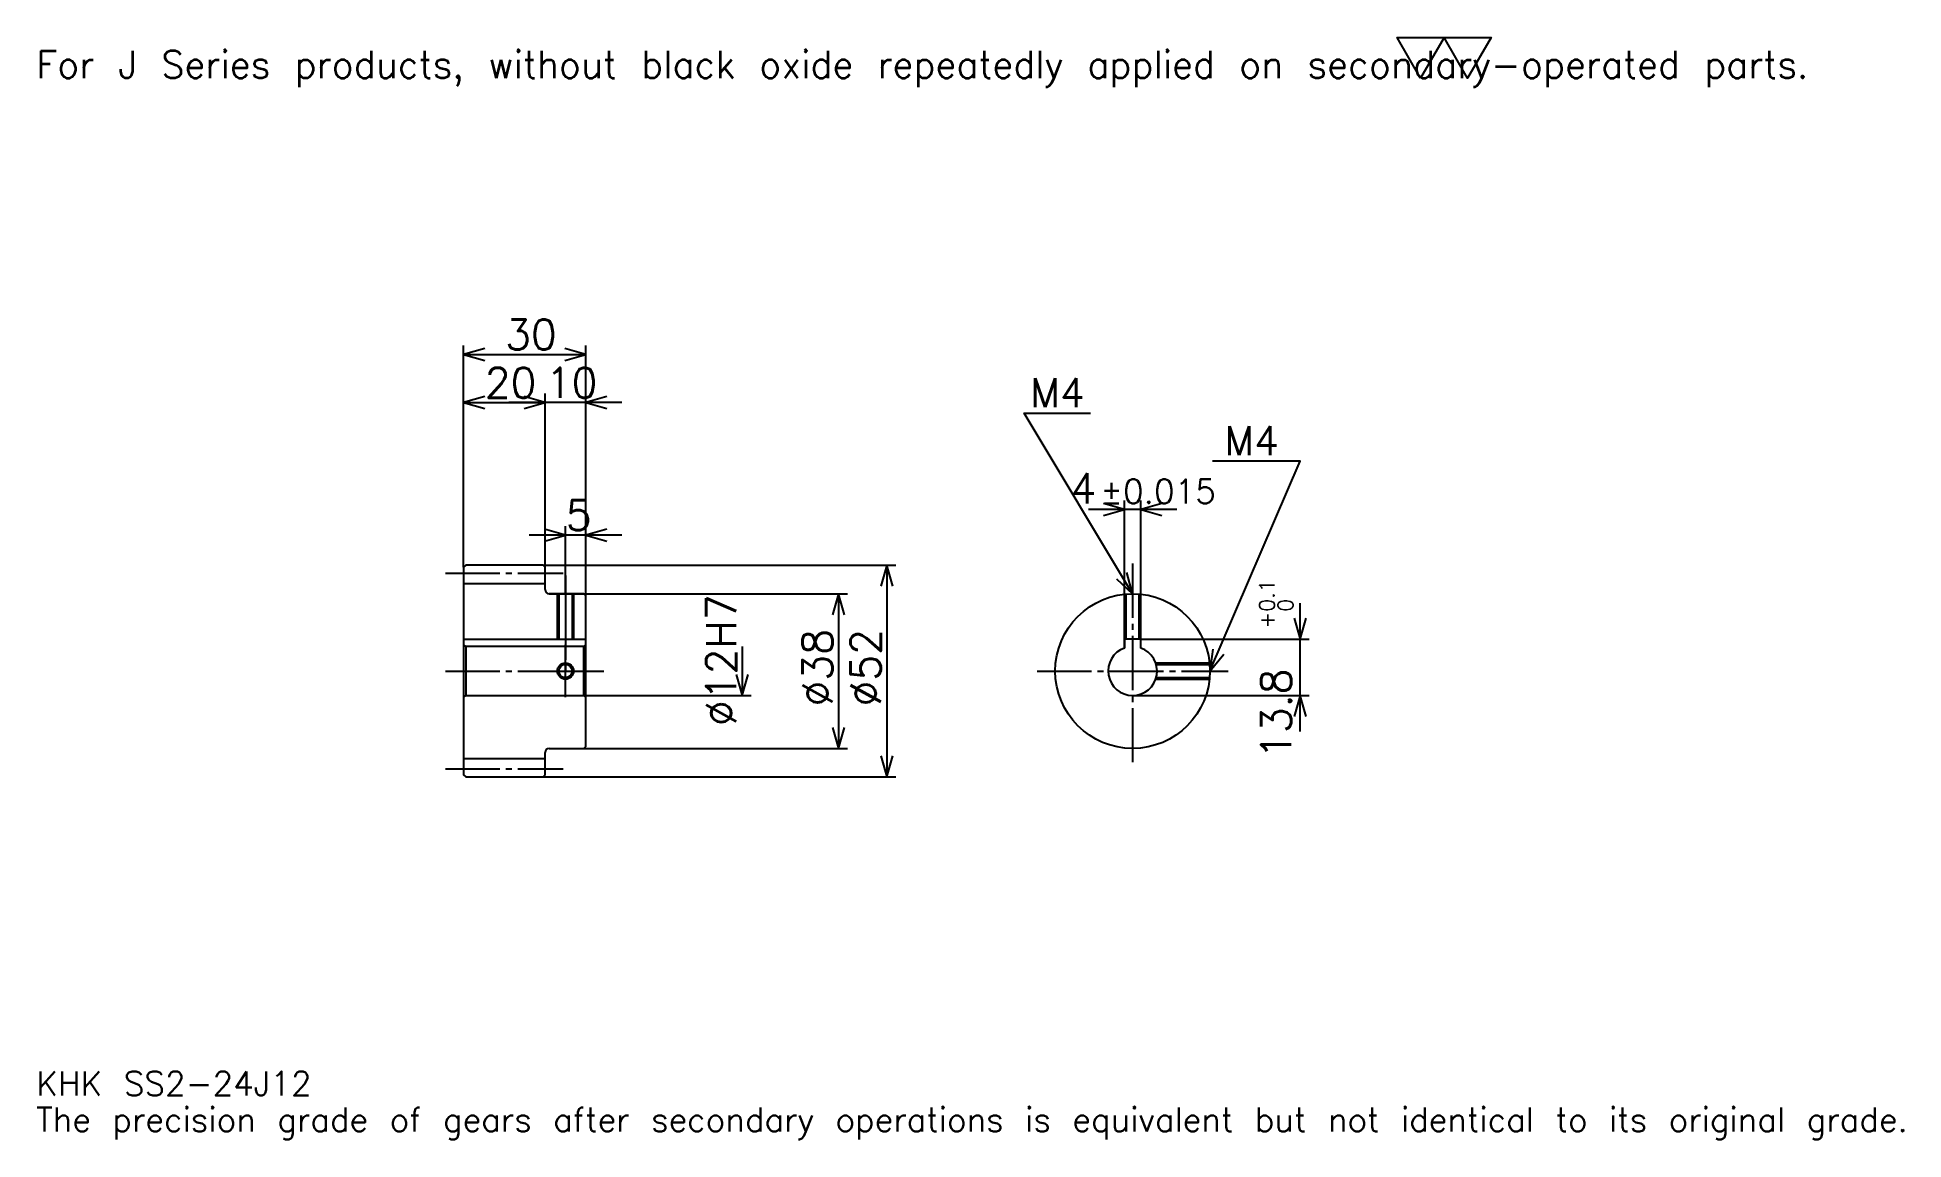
# Model space of a CAD drawing. Extents: x 15 to 473, y 5 to 276.
import ezdxf

# ---------------------------------------------------------------- set-up
doc = ezdxf.new("R2010")
doc.units = 0
doc.linetypes.add('DASHDOT', pattern=[17.739131, 13.304348, -1.478261, 1.478261, -1.478261])
doc.layers.get('0').update_dxf_attribs({"linetype": 'CONTINUOUS'})
doc.layers.add('DASHDOT', color=6, linetype='DASHDOT')
doc.styles.add('KANJI', font='TXT', dxfattribs={"bigfont": 'BIGFONT'})

msp = doc.modelspace()

# ---------------------------------------------------------------- linework, layer by layer
at = {"color": 5}
for p, q in [((119.739136, 146.478256), (119.739136, 200.434784)), ((119.739136, 198.217392), (149.739136, 198.217392)), ((149.739136, 146.478256), (149.739136, 200.434784)), ((139.739136, 146.478256), (139.739136, 188.608688)), ((119.739136, 186.391296), (139.739136, 186.391296)), ((158.608704, 186.391296), (130.869568, 186.391296)), ((282.043488, 128.278259), (282.043488, 162.391296)), ((286.043488, 128.278259), (286.043488, 162.391296)), ((144.739136, 146.478256), (144.739136, 156.086945)), ((294.913055, 160.173904), (273.17392, 160.173904)), ((158.608704, 153.869568), (135.869568, 153.869568)), ((119.739136, 145.978256), (119.739136, 146.478256)), ((139.239136, 146.478256), (149.739136, 146.478256)), ((139.739136, 145.978256), (139.739136, 146.478256)), ((144.739136, 139.478256), (144.739136, 146.478256)), ((144.739136, 139.478256), (144.739136, 146.478256)), ((149.739136, 146.478256), (225.869568, 146.478256)), ((149.739136, 138.978256), (149.739136, 146.478256)), ((223.652176, 146.478256), (223.652176, 94.478256)), ((140.739136, 139.478256), (149.739136, 139.478256)), ((149.739136, 139.478256), (214.043488, 139.478256)), ((211.826096, 139.478256), (211.826096, 101.478256)), ((325.217407, 105.608688), (325.217407, 137.147827)), ((188.17392, 126.478256), (188.17392, 114.478256)), ((286.043488, 128.278259), (327.434814, 128.278259)), ((149.739136, 114.478256), (190.391312, 114.478256)), ((284.043488, 114.478256), (327.434814, 114.478256)), ((140.739136, 101.478256), (149.739136, 101.478256)), ((149.739136, 101.478256), (214.043488, 101.478256)), ((139.239136, 94.478256), (149.739136, 94.478256)), ((149.739136, 94.478256), (225.869568, 94.478256))]:
    msp.add_line(p, q, dxfattribs=at)
at = {"color": 4}
for p, q in [((119.739136, 141.978256), (139.739136, 141.978256)), ((119.739136, 128.278259), (149.739136, 128.278259)), ((120.239136, 126.478256), (120.239136, 114.478256)), ((149.239136, 126.478256), (149.739136, 126.978256)), ((149.239136, 114.478256), (149.739136, 113.978256)), ((119.739136, 98.978256), (139.739136, 98.978256))]:
    msp.add_line(p, q, dxfattribs=at)
at = {"color": 7}
msp.add_lwpolyline([(354.782623, 266.086945), (349.017395, 276.079987), (372.078278, 276.079987), (366.313049, 266.086945), (360.547852, 276.079987), (354.782623, 266.086945)], dxfattribs=at)
at = {"color": 5}
for points in [[(124.913048, 199.695648), (119.739136, 198.217392), (124.913048, 196.739136)], [(144.565216, 196.739136), (149.739136, 198.217392), (144.565216, 199.695648)], [(124.913048, 187.869568), (119.739136, 186.391296), (124.913048, 184.913025)], [(134.565216, 184.913025), (139.739136, 186.391296), (134.565216, 187.869568)], [(134.565216, 184.913025), (139.739136, 186.391296), (134.565216, 187.869568)], [(154.913055, 187.869568), (149.739136, 186.391296), (154.913055, 184.913025)], [(284.043488, 139.478256), (257.434784, 183.82608), (273.695679, 183.82608)], [(303.043488, 120.478256), (325.217407, 172), (303.634766, 172)], [(276.869568, 158.695648), (282.043488, 160.173904), (276.869568, 161.652161)], [(291.217407, 161.652161), (286.043488, 160.173904), (291.217407, 158.695648)], [(139.565216, 152.391296), (144.739136, 153.869568), (139.565216, 155.347824)], [(154.913055, 155.347824), (149.739136, 153.869568), (154.913055, 152.391296)], [(225.130432, 141.304352), (223.652176, 146.478256), (222.17392, 141.304352)], [(280.113953, 143.154297), (284.043488, 139.478256), (282.649109, 144.675415)], [(213.304352, 134.304337), (211.826096, 139.478256), (210.347839, 134.304337)], [(323.739136, 133.452164), (325.217407, 128.278259), (326.695679, 133.452164)], [(303.731018, 125.815102), (303.043488, 120.478256), (306.446716, 124.646324)], [(186.695648, 119.652168), (188.17392, 114.478256), (189.652191, 119.652168)], [(326.695679, 109.304344), (325.217407, 114.478256), (323.739136, 109.304344)], [(210.347839, 106.652168), (211.826096, 101.478256), (213.304352, 106.652168)], [(222.17392, 99.652168), (223.652176, 94.478256), (225.130432, 99.652168)]]:
    msp.add_lwpolyline(points, dxfattribs=at)
at = {"color": 4}
for points in [[(139.739136, 140.478256), (139.739136, 145.978256), (139.239136, 146.478256), (120.239136, 146.478256), (119.739136, 145.978256), (119.739136, 113.978256)], [(140.739136, 101.478256), (149.239136, 101.478256), (149.739136, 101.978256), (149.739136, 138.978256), (149.239136, 139.478256), (140.739136, 139.478256)], [(142.739136, 139.478256), (142.739136, 128.278259)], [(143.119141, 139.478256), (143.119141, 128.278259)], [(146.359131, 139.478256), (146.359131, 128.278259)], [(146.739136, 139.478256), (146.739136, 128.278259)], [(282.043488, 126.135109), (282.043488, 139.372696)], [(282.423492, 128.278259), (282.423492, 139.409073)], [(285.663483, 128.278259), (285.663483, 139.409073)], [(286.043488, 126.135109), (286.043488, 139.372696)], [(119.739136, 113.978256), (120.239136, 114.478256), (149.239136, 114.478256), (149.239136, 126.478256), (120.239136, 126.478256), (119.739136, 126.978256)], [(286.043488, 126.135109), (286.043488, 128.278259), (282.043488, 128.278259), (282.043488, 126.135109)], [(289.700348, 122.478256), (302.937927, 122.478256)], [(289.820648, 122.098259), (302.974304, 122.098259)], [(289.700348, 118.478256), (302.937927, 118.478256)], [(289.820648, 118.858253), (302.974304, 118.858253)], [(119.739136, 113.978256), (119.739136, 94.978256), (120.239136, 94.478256), (139.239136, 94.478256), (139.739136, 94.978256), (139.739136, 100.478256)]]:
    msp.add_lwpolyline(points, dxfattribs=at)
for centre, radius in [((284.043488, 120.478256), 19), ((144.739136, 120.478256), 1.62)]:
    msp.add_circle(centre, radius, dxfattribs=at)
at = {"color": 7}
msp.add_circle((144.739136, 120.478256), 2, dxfattribs=at)
at = {"color": 4}
for centre, radius, start, end in [((140.739136, 140.478256), 1, 180, 270), ((284.043488, 120.478256), 6, 109.47122094, 70.52877906), ((140.739136, 100.478256), 1, 90, 180)]:
    msp.add_arc(centre, radius, start, end, dxfattribs=at)
at = {"layer": 'DASHDOT', "color": 7}
for p, q in [((284.043488, 146.869568), (284.043488, 97.043472)), ((115.304352, 144.478256), (144.17392, 144.478256)), ((144.739136, 139.478256), (144.739136, 120.478256)), ((115.304352, 120.478256), (154.17392, 120.478256)), ((260.608704, 120.478256), (307.478271, 120.478256)), ((115.304352, 96.478256), (144.17392, 96.478256))]:
    msp.add_line(p, q, dxfattribs=at)
for points in [[(144.739136, 143.91304), (144.739136, 123.843475)], [(144.739136, 114.043472), (144.739136, 126.91304)], [(138.304352, 120.478256), (151.17392, 120.478256)]]:
    msp.add_lwpolyline(points, dxfattribs=at)

# ---------------------------------------------------------------- texts
at = {"color": 7, "style": 'KANJI'}
for s, height, p in [('For J Series products, without black oxide repeatedly applied on secondary-operated parts.', 6.652174, (14.782609, 266.086945)), ('30', 7.391304, (129.934784, 199.399994)), ('20', 7.391304, (124.934784, 187.573914)), ('10', 7.391304, (139.934784, 187.573914)), ('M4', 7.095652, (258.913055, 185.304352)), ('M4', 7.095652, (306.591309, 173.478256)), ('4', 7.391304, (268.786377, 161.652161)), ('%%p0.015', 5.913043, (276.102844, 161.652161)), ('5', 7.391304, (144.83696, 155.05217)), ('KHK SS2-24J12', 5.913043, (14.782609, 16.26087)), ('The precision grade of gears after secondary operations is equivalent but not identical to its original grade.', 5.913043, (14.782609, 7.391304))]:
    msp.add_text(s, height=height, dxfattribs=at).set_placement(p)
for s, height, p in [('%%c12H7', 7.391304, (186.695648, 106.989128)), ('0.1', 3.695652, (318.860901, 135.054626)), ('0', 3.695652, (323.443481, 135.054626)), ('+', 3.695652, (318.860901, 130.915497)), ('%%c38', 7.391304, (210.347839, 111.793472)), ('%%c52', 7.391304, (222.17392, 111.793472)), ('13.8', 7.391304, (323, 98.923004))]:
    msp.add_text(s, height=height, rotation=90, dxfattribs=at).set_placement(p)

doc.saveas('drawing.dxf')
